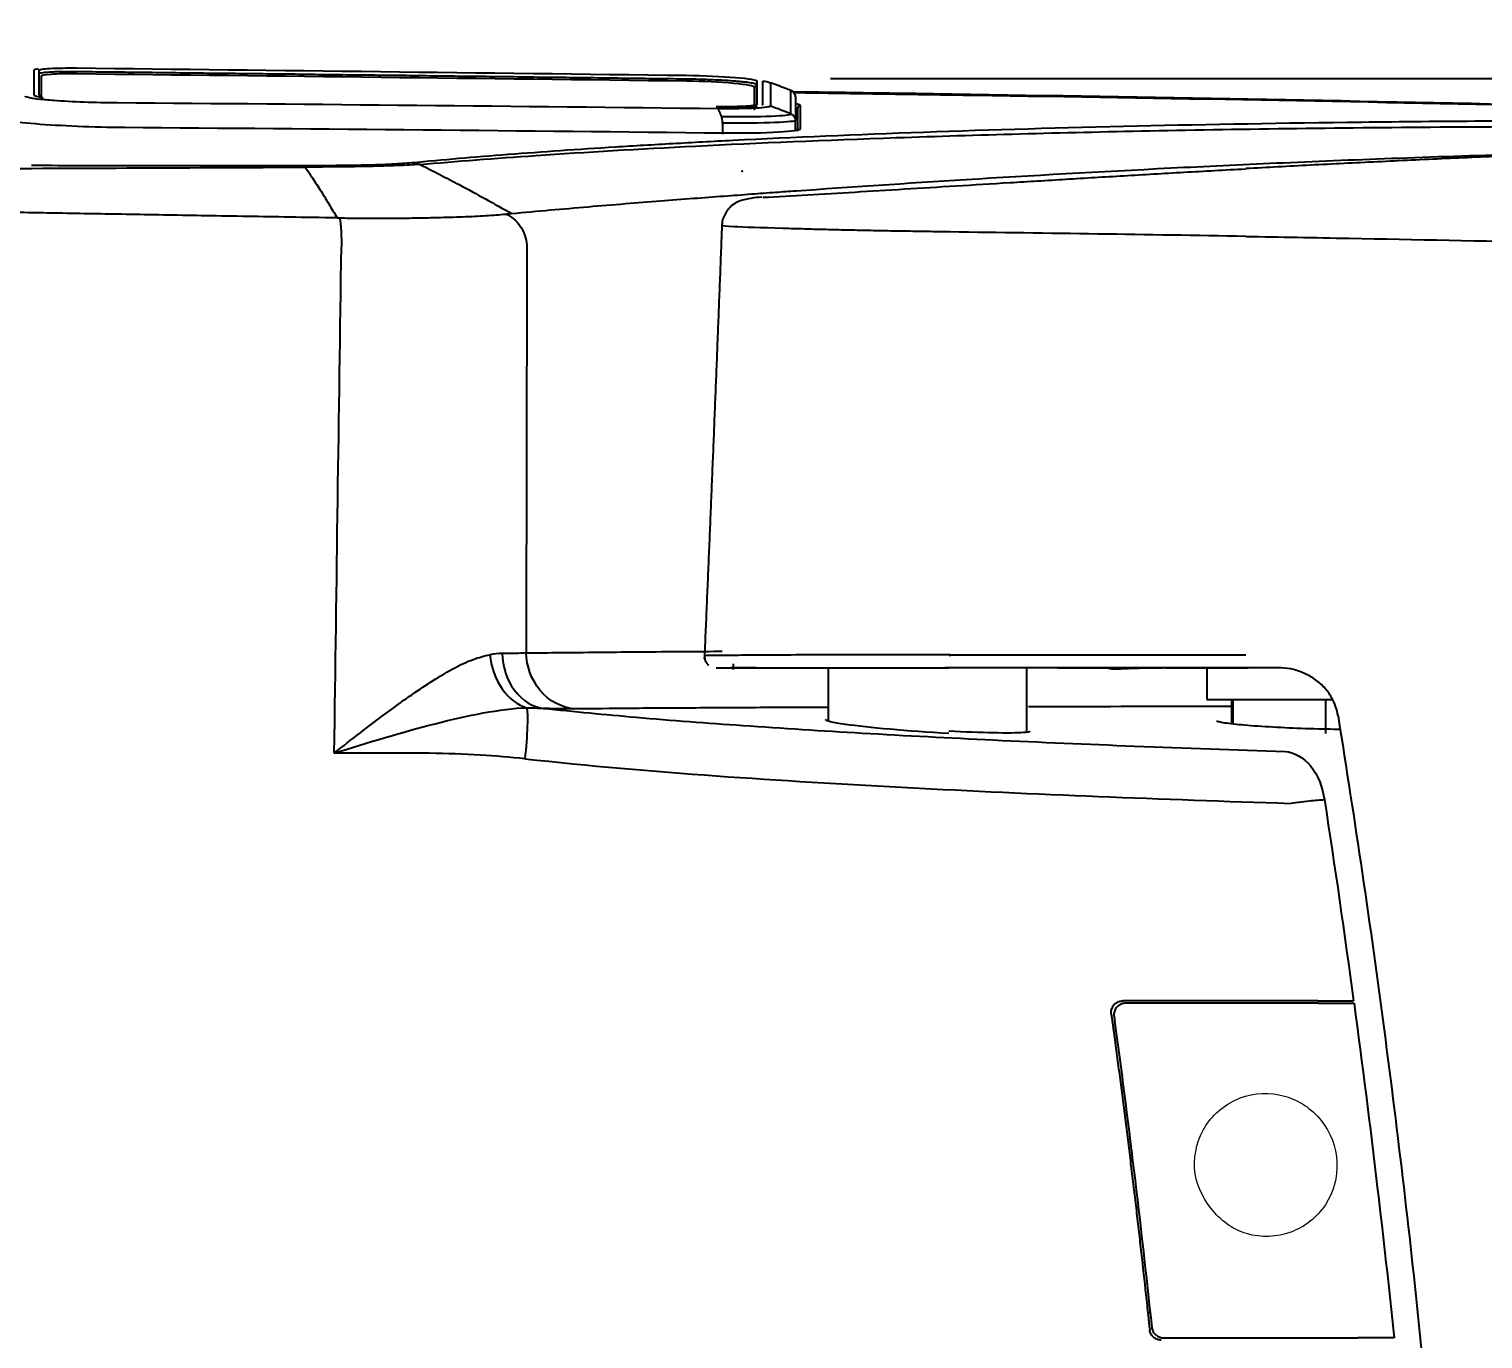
# Model space of a CAD drawing. Extents: x -2111 to 4214, y -25 to 2527.
# Drawn here: x -1705.2 to -1580.9, y 1892.6 to 2004.6 of the extents above; entities that cross this region are included whole.
import ezdxf

# ---------------------------------------------------------------- set-up
doc = ezdxf.new("R2010")
doc.units = 0
doc.header["$LTSCALE"] = 20
doc.header["$MEASUREMENT"] = 0
doc.layers.get('0').update_dxf_attribs({"linetype": 'CONTINUOUS'})
doc.layers.get('DEFPOINTS').update_dxf_attribs({"linetype": 'CONTINUOUS'})
for name, color, linetype in [('1', 7, 'CONTINUOUS'), ('2', 2, 'CONTINUOUS'), ('256', 7, 'CONTINUOUS')]:
    doc.layers.add(name, color=color, linetype=linetype)
doc.styles.get("Standard").update_dxf_attribs({"font": 'NanumGothic.ttf'})
doc.dimstyles.get("Standard").update_dxf_attribs({"dimtxt": 2.7, "dimasz": 2.5, "dimexe": 1.5, "dimexo": 1.5, "dimgap": 1.5, "dimtad": 1, "dimdec": 0, "dimlfac": 10, "dimzin": 0, "dimdsep": 46, "dimtxsty": 'Standard', "dimcen": 0, "dimclrt": 2, "dimadec": 0, "dimazin": 0, "dimtfac": 1, "dimtdec": 0, "dimtmove": 0, "dimatfit": 3, "dimfxl": 0, "dimtolj": 1, "dimtzin": 0, "dimarcsym": 0})

# ---------------------------------------------------------------- blocks, each defined once
blk = doc.blocks.new('*D66')
at = {"color": 3, "lineweight": -2}
for p, q in [((-1823.43, 1798.91), (-1823.43, 2090.98)), ((-1076.9, 1798.91), (-1076.9, 2090.98)), ((-1797.43, 2084.48), (-1102.9, 2084.48))]:
    blk.add_line(p, q, dxfattribs=at)
at = {"color": 3}
for points in [[(-1797.43, 2088.81), (-1797.43, 2080.15), (-1823.43, 2084.48)], [(-1102.9, 2088.81), (-1102.9, 2080.15), (-1076.9, 2084.48)]]:
    blk.add_solid(points, dxfattribs=at)
at = {"layer": 'DEFPOINTS', "color": 0}
for p in [(-1076.9, 2084.48), (-1823.43, 1796.96), (-1076.9, 1796.96)]:
    blk.add_point(p, dxfattribs=at)
at = {"color": 2, "insert": (-1450.17, 2111.35), "char_height": 26, "attachment_point": 5}
blk.add_mtext('\\A1;747', dxfattribs=at)
blk = doc.blocks.new('A$C0DC70F65')
at = {"layer": '1', "color": 7, "linetype": 'Continuous'}
for p, q in [((183.36, 406.64), (183.36, 406.65)), ((183.36, 406.64), (183.36, 406.65)), ((126.39, 403.47), (126.39, 403.47)), ((177.47, 395.09), (177.46, 395.09)), ((177.42, 394.03), (177.42, 394.04)), ((186.54, 357.29), (186.54, 352.82)), ((225.02, 357.29), (196.86, 357.29)), ((203.54, 351.82), (203.54, 357.29)), ((206.2, 357.29), (211.35, 357.29)), ((215.34, 357.29), (215.8, 357.29)), ((221.03, 354.58), (221.03, 352.51)), ((229.06, 354.58), (229.06, 351.68)), ((212.86, 311.18), (213.04, 311.18)), ((213.88, 302.18), (214.07, 302.18))]:
    blk.add_line(p, q, dxfattribs=at)
blk.add_ellipse((184.15, 405.16), major_axis=(0.2, 0), ratio=0.997692, start_param=1.546771, end_param=3.141593, dxfattribs=at)
for points, degree in [([(119.01, 408.49), (118.78, 408.46), (118.65, 408.43), (118.64, 408.38)], 3), ([(118.9, 408.48), (118.78, 408.46), (118.7, 408.44), (118.67, 408.41)], 3), ([(119.25, 407.88), (119.25, 407.25), (119.25, 406.62), (119.25, 406)], 3), ([(119.25, 407.88), (119.25, 407.2), (119.25, 406.51), (119.25, 405.82)], 3), ([(122.29, 408.57), (139.54, 408.37), (156.93, 408.16), (174.42, 407.94)], 3), ([(122.29, 408.57), (139.54, 408.37), (156.93, 408.16), (174.42, 407.94)], 3), ([(122.32, 408.09), (139.57, 407.89), (156.95, 407.69), (174.44, 407.47)], 3), ([(122.32, 408.09), (139.57, 407.89), (156.95, 407.69), (174.44, 407.47)], 3), ([(180.46, 407.15), (180.39, 407.08), (180.32, 407.01), (180.25, 406.94)], 3), ([(180.46, 407.15), (180.39, 407.08), (180.32, 407.01), (180.25, 406.94)], 3), ([(180.25, 405.31), (180.25, 405.85), (180.25, 406.4), (180.25, 406.94)], 3), ([(180.25, 404.95), (180.25, 405.61), (180.25, 406.28), (180.25, 406.94)], 3), ([(180.96, 407.44), (181.18, 407.43), (181.41, 407.39), (181.62, 407.31)], 3), ([(180.96, 407.44), (181.18, 407.43), (181.41, 407.39), (181.62, 407.31)], 3), ([(183.36, 406.65), (181.62, 407.31)], 1), ([(183.36, 406.65), (181.62, 407.31)], 1), ([(183.75, 406.09), (183.75, 406.33), (183.59, 406.56), (183.36, 406.65)], 3), ([(183.75, 406.09), (183.75, 406.33), (183.59, 406.56), (183.36, 406.65)], 3), ([(183.36, 406.64), (183.59, 406.56), (183.75, 406.32), (183.75, 406.08)], 3), ([(183.36, 406.64), (183.59, 406.56), (183.75, 406.32), (183.75, 406.08)], 3), ([(118.64, 406.28), (118.62, 406.21), (118.91, 406.13), (119.44, 406.05)], 3), ([(118.64, 406.28), (118.62, 406.22), (118.82, 406.15), (119.19, 406.09)], 3), ([(119.29, 406.16), (119.15, 406.2), (119.07, 406.24), (119.07, 406.27)], 3), ([(119.19, 406.19), (119.11, 406.22), (119.07, 406.25), (119.07, 406.27)], 3), ([(177.16, 405.08), (159.91, 405.28), (142.77, 405.45), (125.78, 405.58)], 3), ([(177.16, 405.08), (159.91, 405.28), (142.77, 405.45), (125.78, 405.58)], 3), ([(180.47, 405.46), (180.47, 405.45), (180.46, 405.44), (180.45, 405.43)], 3), ([(180.91, 405.4), (180.94, 405.41), (180.96, 405.43), (180.96, 405.44)], 3), ([(180.95, 405.42), (180.96, 405.44)], 1), ([(183.36, 404.65), (181.62, 405.31)], 1), ([(183.36, 404.65), (181.62, 405.31)], 1), ([(183.86, 405.52), (184.06, 405.46), (184.16, 405.41), (184.16, 405.36)], 3), ([(177.07, 405.21), (177.1, 405.2), (177.13, 405.16), (177.16, 405.08)], 3), ([(177.07, 405.21), (177.1, 405.2), (177.13, 405.16), (177.16, 405.08)], 3), ([(177.45, 404.41), (177.16, 405.08)], 1), ([(177.45, 404.41), (177.16, 405.08)], 1), ([(177.51, 403.85), (177.51, 404.09), (177.48, 404.32), (177.45, 404.41)], 3), ([(177.51, 403.85), (177.51, 404.09), (177.48, 404.32), (177.45, 404.41)], 3), ([(183.36, 404.65), (183.59, 404.57), (183.75, 404.33), (183.75, 404.09)], 3), ([(183.36, 404.65), (183.59, 404.57), (183.75, 404.33), (183.75, 404.09)], 3), ([(183.75, 403.27), (183.75, 403.55), (183.75, 403.82), (183.75, 404.09)], 3), ([(183.75, 403.27), (183.75, 403.55), (183.75, 403.82), (183.75, 404.09)], 3), ([(183.95, 404.56), (183.95, 404.58), (183.93, 404.61), (183.9, 404.63)], 3), ([(183.95, 403.17), (183.95, 403.83), (183.95, 404.5), (183.95, 405.16)], 3), ([(177.58, 402.99), (160.39, 403.19), (143.32, 403.34), (126.39, 403.47)], 3), ([(177.51, 403.85), (177.51, 403.54), (177.51, 403.23), (177.51, 402.92)], 3), ([(177.51, 403.85), (177.51, 403.54), (177.51, 403.23), (177.51, 402.92)], 3), ([(113.02, 399.97), (122.7, 400), (132.31, 400.04), (141.83, 400.09)], 3), ([(141.61, 400.23), (141.68, 400.21), (141.76, 400.16), (141.83, 400.09)], 3), ([(144.56, 395.75), (144.63, 395.75), (144.7, 395.75), (144.77, 395.75)], 3), ([(158.98, 396.08), (159.16, 396.1), (159.33, 396.12), (159.48, 396.13)], 3), ([(177.46, 395.09), (177.42, 394.01)], 1), ([(144.32, 349.99), (144.52, 364.45), (144.72, 378.88), (144.93, 393.28)], 3), ([(160.79, 393.43), (160.77, 381.83), (160.75, 370.2), (160.72, 358.56)], 3), ([(177.42, 394.04), (176.74, 376.04), (175.96, 358.05)], 2), ([(158.68, 358.51), (158.34, 358.51), (157.99, 358.47), (157.62, 358.41)], 3), ([(160.72, 358.56), (160.16, 358.52), (159.48, 358.5), (158.68, 358.51)], 3), ([(196.97, 358.29), (196.97, 358.32), (196.97, 358.36), (196.97, 358.4)], 3), ([(178.44, 357.64), (178.42, 357.14)], 1), ([(180.39, 357.29), (179.12, 357.29), (178.43, 357.29), (178.42, 357.29)], 3), ([(215.34, 357.29), (214.01, 357.29), (212.68, 357.29), (211.35, 357.29)], 3), ([(211.55, 357.29), (211.55, 357.25), (211.55, 357.22), (211.55, 357.18)], 3), ([(215.14, 357.26), (213.04, 357.24), (211.76, 357.21), (211.55, 357.18)], 3), ([(216.82, 357.28), (216.4, 357.27), (216, 357.27), (215.62, 357.26)], 3), ([(160.77, 353.87), (161.25, 353.86), (161.72, 353.85), (162.17, 353.82)], 3), ([(228.98, 346.02), (229.87, 340.29), (230.7, 334.56), (231.47, 328.81)], 3), ([(228.45, 328.61), (222.96, 328.61), (217.47, 328.61), (211.98, 328.61)], 3), ([(228.45, 328.61), (229.62, 328.61), (230.7, 328.61), (231.51, 328.61)], 3), ([(215.21, 300.01), (220.75, 300.01), (226.29, 300.01), (231.83, 300.01)], 3), ([(234.94, 300.01), (234.12, 300.01), (233.02, 300.01), (231.83, 300.01)], 3)]:
    blk.add_open_spline(points, degree=degree, dxfattribs=at)
for points, knots in [([(118.64, 408.38), (118.64, 408.26), (118.64, 408.13), (118.64, 407.76), (118.64, 407.5), (118.64, 406.93), (118.64, 406.61), (118.64, 406.28)], [0, 0, 0, 0, 0.179752, 0.179752, 0.539256, 0.539256, 1, 1, 1, 1]), ([(119.06, 408.07), (119.07, 408.11), (119.14, 408.14), (119.45, 408.19), (119.68, 408.21), (120.12, 408.24), (120.28, 408.25), (120.62, 408.26), (120.81, 408.27), (121.2, 408.27), (121.41, 408.27), (121.84, 408.27), (122.06, 408.27), (122.29, 408.27)], [0, 0, 0, 0, 0.25, 0.25, 0.5, 0.5, 0.625, 0.625, 0.75, 0.75, 0.875, 0.875, 1, 1, 1, 1]), ([(119.06, 408.07), (119.07, 408.11), (119.14, 408.14), (119.45, 408.19), (119.68, 408.21), (120.12, 408.24), (120.28, 408.25), (120.62, 408.26), (120.81, 408.27), (121.2, 408.27), (121.41, 408.27), (121.84, 408.27), (122.06, 408.27), (122.29, 408.27)], [0, 0, 0, 0, 0.25, 0.25, 0.5, 0.5, 0.625, 0.625, 0.75, 0.75, 0.875, 0.875, 1, 1, 1, 1]), ([(119.07, 408.37), (119.07, 408.41), (119.16, 408.44), (119.47, 408.49), (119.71, 408.52), (120.31, 408.55), (120.67, 408.56), (121.45, 408.57), (121.87, 408.58), (122.29, 408.57)], [0, 0, 0, 0, 0.254836, 0.254836, 0.509718, 0.509718, 0.762534, 0.762534, 1, 1, 1, 1]), ([(119.07, 408.37), (119.07, 408.41), (119.16, 408.44), (119.47, 408.49), (119.71, 408.52), (120.31, 408.55), (120.67, 408.56), (121.45, 408.57), (121.87, 408.58), (122.29, 408.57)], [0, 0, 0, 0, 0.254836, 0.254836, 0.509718, 0.509718, 0.762534, 0.762534, 1, 1, 1, 1]), ([(119.07, 408.37), (119.07, 408.2), (119.07, 408.02), (119.07, 407.68), (119.07, 407.5), (119.07, 406.97), (119.07, 406.62), (119.07, 406.27)], [0, 0, 0, 0, 0.25, 0.25, 0.5, 0.5, 1, 1, 1, 1]), ([(119.07, 408.37), (119.07, 408.2), (119.07, 408.02), (119.07, 407.68), (119.07, 407.5), (119.07, 406.97), (119.07, 406.62), (119.07, 406.27)], [0, 0, 0, 0, 0.25, 0.25, 0.5, 0.5, 1, 1, 1, 1]), ([(119.25, 407.88), (119.25, 407.95), (119.54, 408.01), (120.67, 408.09), (121.49, 408.1), (122.32, 408.09)], [0, 0, 0, 0, 0.5, 0.5, 1, 1, 1, 1]), ([(119.25, 407.88), (119.25, 407.95), (119.54, 408.01), (120.67, 408.09), (121.49, 408.1), (122.32, 408.09)], [0, 0, 0, 0, 0.5, 0.5, 1, 1, 1, 1]), ([(122.29, 408.27), (122.63, 408.27), (122.98, 408.26), (124.23, 408.25), (125.13, 408.24), (126.94, 408.22), (127.84, 408.21), (129.64, 408.19), (130.55, 408.17), (132.35, 408.15), (133.26, 408.14), (135.07, 408.12), (135.97, 408.11), (137.78, 408.09), (138.69, 408.08), (140.5, 408.06), (141.4, 408.05), (143.22, 408.02), (144.12, 408.01), (145.94, 407.99), (146.84, 407.98), (148.66, 407.96), (149.57, 407.95), (151.39, 407.93), (152.29, 407.91), (154.11, 407.89), (155.02, 407.88), (156.84, 407.86), (157.75, 407.85), (159.57, 407.83), (160.48, 407.81), (162.31, 407.79), (163.22, 407.78), (165.04, 407.76), (165.95, 407.75), (167.78, 407.72), (168.69, 407.71), (170.46, 407.69), (171.31, 407.68), (172.91, 407.66), (173.66, 407.65), (174.41, 407.64)], [0, 0, 0, 0, 0.020121, 0.020121, 0.072364, 0.072364, 0.124607, 0.124607, 0.176849, 0.176849, 0.229092, 0.229092, 0.281335, 0.281335, 0.333577, 0.333577, 0.38582, 0.38582, 0.438063, 0.438063, 0.490305, 0.490305, 0.542548, 0.542548, 0.594791, 0.594791, 0.647034, 0.647034, 0.699276, 0.699276, 0.751519, 0.751519, 0.803762, 0.803762, 0.856004, 0.856004, 0.908247, 0.908247, 0.957123, 0.957123, 1, 1, 1, 1]), ([(122.29, 408.27), (122.63, 408.27), (122.98, 408.26), (124.23, 408.25), (125.13, 408.24), (126.94, 408.22), (127.84, 408.21), (129.64, 408.19), (130.55, 408.17), (132.35, 408.15), (133.26, 408.14), (135.07, 408.12), (135.97, 408.11), (137.78, 408.09), (138.69, 408.08), (140.5, 408.06), (141.4, 408.05), (143.22, 408.02), (144.12, 408.01), (145.94, 407.99), (146.84, 407.98), (148.66, 407.96), (149.57, 407.95), (151.39, 407.93), (152.29, 407.91), (154.11, 407.89), (155.02, 407.88), (156.84, 407.86), (157.75, 407.85), (159.57, 407.83), (160.48, 407.81), (162.31, 407.79), (163.22, 407.78), (165.04, 407.76), (165.95, 407.75), (167.78, 407.72), (168.69, 407.71), (170.46, 407.69), (171.31, 407.68), (172.91, 407.66), (173.66, 407.65), (174.41, 407.64)], [0, 0, 0, 0, 0.020121, 0.020121, 0.072364, 0.072364, 0.124607, 0.124607, 0.176849, 0.176849, 0.229092, 0.229092, 0.281335, 0.281335, 0.333577, 0.333577, 0.38582, 0.38582, 0.438063, 0.438063, 0.490305, 0.490305, 0.542548, 0.542548, 0.594791, 0.594791, 0.647034, 0.647034, 0.699276, 0.699276, 0.751519, 0.751519, 0.803762, 0.803762, 0.856004, 0.856004, 0.908247, 0.908247, 0.957123, 0.957123, 1, 1, 1, 1]), ([(174.42, 407.94), (175.92, 407.92), (177.49, 407.85), (179.77, 407.67), (180.46, 407.55), (180.47, 407.45)], [0, 0, 0, 0, 0.5, 0.5, 1, 1, 1, 1]), ([(174.42, 407.94), (175.92, 407.92), (177.49, 407.85), (179.77, 407.67), (180.46, 407.55), (180.47, 407.45)], [0, 0, 0, 0, 0.5, 0.5, 1, 1, 1, 1]), ([(174.41, 407.64), (174.79, 407.64), (175.16, 407.63), (175.72, 407.61), (175.91, 407.61), (176.28, 407.59), (176.47, 407.59), (177.01, 407.56), (177.36, 407.55), (178.03, 407.51), (178.33, 407.49), (178.77, 407.45), (178.9, 407.44), (179.16, 407.41), (179.28, 407.4), (179.51, 407.38), (179.61, 407.36), (179.81, 407.34), (179.9, 407.32), (180.13, 407.28), (180.26, 407.26), (180.42, 407.2), (180.46, 407.18), (180.46, 407.15)], [0, 0, 0, 0, 0.125, 0.125, 0.1875, 0.1875, 0.25, 0.25, 0.375, 0.375, 0.5, 0.5, 0.5625, 0.5625, 0.625, 0.625, 0.6875, 0.6875, 0.75, 0.75, 0.875, 0.875, 1, 1, 1, 1]), ([(174.41, 407.64), (174.79, 407.64), (175.16, 407.63), (175.72, 407.61), (175.91, 407.61), (176.28, 407.59), (176.47, 407.59), (177.01, 407.56), (177.36, 407.55), (178.03, 407.51), (178.33, 407.49), (178.77, 407.45), (178.9, 407.44), (179.16, 407.41), (179.28, 407.4), (179.51, 407.38), (179.61, 407.36), (179.81, 407.34), (179.9, 407.32), (180.13, 407.28), (180.26, 407.26), (180.42, 407.2), (180.46, 407.18), (180.46, 407.15)], [0, 0, 0, 0, 0.125, 0.125, 0.1875, 0.1875, 0.25, 0.25, 0.375, 0.375, 0.5, 0.5, 0.5625, 0.5625, 0.625, 0.625, 0.6875, 0.6875, 0.75, 0.75, 0.875, 0.875, 1, 1, 1, 1]), ([(174.44, 407.47), (175.79, 407.45), (177.35, 407.38), (179.61, 407.17), (180.25, 407.05), (180.25, 406.94)], [0, 0, 0, 0, 0.5, 0.5, 1, 1, 1, 1]), ([(174.44, 407.47), (175.79, 407.45), (177.35, 407.38), (179.61, 407.17), (180.25, 407.05), (180.25, 406.94)], [0, 0, 0, 0, 0.5, 0.5, 1, 1, 1, 1]), ([(180.46, 405.45), (180.46, 405.51), (180.46, 405.58), (180.46, 405.7), (180.46, 405.77), (180.46, 405.9), (180.46, 405.97), (180.46, 406.1), (180.46, 406.16), (180.46, 406.36), (180.46, 406.49), (180.46, 406.69), (180.46, 406.75), (180.46, 406.93), (180.46, 407.04), (180.46, 407.15)], [0, 0, 0, 0, 0.108553, 0.108553, 0.224674, 0.224674, 0.340795, 0.340795, 0.456916, 0.456916, 0.689157, 0.689157, 0.805278, 0.805278, 1, 1, 1, 1]), ([(180.46, 405.45), (180.46, 405.51), (180.46, 405.58), (180.46, 405.7), (180.46, 405.77), (180.46, 405.9), (180.46, 405.97), (180.46, 406.1), (180.46, 406.16), (180.46, 406.36), (180.46, 406.49), (180.46, 406.69), (180.46, 406.75), (180.46, 406.93), (180.46, 407.04), (180.46, 407.15)], [0, 0, 0, 0, 0.108553, 0.108553, 0.224674, 0.224674, 0.340795, 0.340795, 0.456916, 0.456916, 0.689157, 0.689157, 0.805278, 0.805278, 1, 1, 1, 1]), ([(180.47, 405.46), (180.47, 405.62), (180.47, 405.79), (180.47, 406.13), (180.47, 406.29), (180.47, 406.79), (180.47, 407.12), (180.47, 407.45)], [0, 0, 0, 0, 0.2525, 0.2525, 0.505, 0.505, 1, 1, 1, 1]), ([(180.47, 405.46), (180.47, 405.62), (180.47, 405.79), (180.47, 406.13), (180.47, 406.29), (180.47, 406.79), (180.47, 407.12), (180.47, 407.45)], [0, 0, 0, 0, 0.2525, 0.2525, 0.505, 0.505, 1, 1, 1, 1]), ([(180.96, 405.44), (180.96, 405.56), (180.96, 405.68), (180.96, 406.04), (180.96, 406.27), (180.96, 406.82), (180.96, 407.13), (180.96, 407.44)], [0, 0, 0, 0, 0.179045, 0.179045, 0.537136, 0.537136, 1, 1, 1, 1]), ([(180.96, 405.44), (180.96, 405.56), (180.96, 405.68), (180.96, 406.04), (180.96, 406.27), (180.96, 406.82), (180.96, 407.13), (180.96, 407.44)], [0, 0, 0, 0, 0.179045, 0.179045, 0.537136, 0.537136, 1, 1, 1, 1]), ([(181.62, 407.31), (181.62, 407.19), (181.62, 407.07), (181.62, 406.71), (181.62, 406.47), (181.62, 405.93), (181.62, 405.62), (181.62, 405.31)], [0, 0, 0, 0, 0.179023, 0.179023, 0.53707, 0.53707, 1, 1, 1, 1]), ([(181.62, 407.31), (181.62, 407.19), (181.62, 407.07), (181.62, 406.71), (181.62, 406.47), (181.62, 405.93), (181.62, 405.62), (181.62, 405.31)], [0, 0, 0, 0, 0.179023, 0.179023, 0.53707, 0.53707, 1, 1, 1, 1]), ([(183.36, 404.65), (183.36, 404.68), (183.36, 404.71), (183.36, 404.84), (183.36, 404.95), (183.36, 405.28), (183.36, 405.5), (183.36, 406.02), (183.36, 406.33), (183.36, 406.64)], [0, 0, 0, 0, 0.040989, 0.040989, 0.204945, 0.204945, 0.532858, 0.532858, 1, 1, 1, 1]), ([(183.36, 404.65), (183.36, 404.68), (183.36, 404.71), (183.36, 404.84), (183.36, 404.95), (183.36, 405.28), (183.36, 405.5), (183.36, 406.02), (183.36, 406.33), (183.36, 406.64)], [0, 0, 0, 0, 0.040989, 0.040989, 0.204945, 0.204945, 0.532858, 0.532858, 1, 1, 1, 1]), ([(297.25, 404.06), (263.25, 405.13), (229.25, 405.84), (191.55, 406.41), (187.54, 406.47), (183.54, 406.52)], [0, 0, 0, 0, 0.893637, 0.893637, 1, 1, 1, 1]), ([(125.78, 405.58), (123.92, 405.59), (121.86, 405.67), (118.83, 405.89), (117.89, 406.03), (117.89, 406.16)], [0, 0, 0, 0, 0.5, 0.5, 1, 1, 1, 1]), ([(125.78, 405.58), (123.92, 405.59), (121.86, 405.67), (119.88, 405.81), (119.47, 405.85), (119.13, 405.89)], [0, 0, 0, 0, 0.766198, 0.766198, 1, 1, 1, 1]), ([(180.47, 405.46), (180.47, 405.42), (180.39, 405.39), (180.08, 405.34), (179.85, 405.32), (179.27, 405.28), (178.9, 405.26), (178.11, 405.25), (177.66, 405.25), (177.13, 405.25), (177.05, 405.25), (176.97, 405.25)], [0, 0, 0, 0, 0.240399, 0.240399, 0.480748, 0.480748, 0.720943, 0.720943, 0.959789, 0.959789, 1, 1, 1, 1]), ([(177.07, 405.21), (178.17, 405.2), (179.17, 405.22), (180.12, 405.27), (180.33, 405.29), (180.49, 405.31)], [0, 0, 0, 0, 0.743128, 0.743128, 1, 1, 1, 1]), ([(177.07, 405.21), (178.17, 405.2), (179.17, 405.22), (180.12, 405.27), (180.33, 405.29), (180.49, 405.31)], [0, 0, 0, 0, 0.743128, 0.743128, 1, 1, 1, 1]), ([(181.62, 405.31), (181.61, 405.24), (181.15, 405.17), (179.53, 405.09), (178.4, 405.07), (177.16, 405.08)], [0, 0, 0, 0, 0.5, 0.5, 1, 1, 1, 1]), ([(181.62, 405.31), (181.61, 405.24), (181.15, 405.17), (179.53, 405.09), (178.4, 405.07), (177.16, 405.08)], [0, 0, 0, 0, 0.5, 0.5, 1, 1, 1, 1]), ([(297.34, 404.02), (264.5, 405.04), (231.65, 405.72), (193.91, 406.29), (188.76, 406.36), (183.62, 406.43)], [0, 0, 0, 0, 0.863442, 0.863442, 1, 1, 1, 1]), ([(183.75, 406.08), (183.75, 405.75), (183.75, 405.42), (183.75, 404.97), (183.75, 404.85), (183.75, 404.52), (183.75, 404.3), (183.75, 404.09)], [0, 0, 0, 0, 0.5, 0.5, 0.678061, 0.678061, 1, 1, 1, 1]), ([(183.75, 406.08), (183.75, 405.75), (183.75, 405.42), (183.75, 404.97), (183.75, 404.85), (183.75, 404.52), (183.75, 404.3), (183.75, 404.09)], [0, 0, 0, 0, 0.5, 0.5, 0.678061, 0.678061, 1, 1, 1, 1]), ([(184.16, 405.36), (184.16, 405.35), (184.16, 405.34), (184.16, 405.3), (184.16, 405.26), (184.16, 405.08), (184.16, 404.93), (184.16, 404.32), (184.16, 403.84), (184.16, 403.37)], [0, 0, 0, 0, 0.01365, 0.01365, 0.06825, 0.06825, 0.286649, 0.286649, 1, 1, 1, 1]), ([(126.39, 403.47), (123.75, 403.49), (120.88, 403.61), (116.66, 403.95), (115.36, 404.18), (115.36, 404.37)], [0, 0, 0, 0, 0.5, 0.5, 1, 1, 1, 1]), ([(150.95, 400.48), (152.27, 400.6), (154.92, 400.85), (159.17, 401.19), (163.64, 401.52), (168.33, 401.83), (173.25, 402.12), (181.72, 402.58), (194.58, 403.12), (212.59, 403.65), (232.16, 403.98), (249.38, 404.1), (263.71, 404.08), (274.59, 404.02), (285.66, 403.91), (293.17, 403.79), (296.93, 403.73)], [0, 0, 0, 0, 0.041442, 0.082952, 0.124551, 0.166257, 0.208086, 0.250052, 0.373552, 0.500011, 0.62316, 0.749967, 0.812308, 0.874724, 0.937269, 1, 1, 1, 1]), ([(177.45, 404.41), (179.1, 404.4), (180.6, 404.41), (182.76, 404.5), (183.36, 404.57), (183.36, 404.65)], [0, 0, 0, 0, 0.5, 0.5, 1, 1, 1, 1]), ([(177.45, 404.41), (179.1, 404.4), (180.6, 404.41), (182.76, 404.5), (183.36, 404.57), (183.36, 404.65)], [0, 0, 0, 0, 0.5, 0.5, 1, 1, 1, 1]), ([(183.75, 404.09), (183.75, 404.01), (183.12, 403.94), (180.83, 403.85), (179.25, 403.84), (177.51, 403.85)], [0, 0, 0, 0, 0.5, 0.5, 1, 1, 1, 1]), ([(183.75, 404.09), (183.75, 404.01), (183.12, 403.94), (180.83, 403.85), (179.25, 403.84), (177.51, 403.85)], [0, 0, 0, 0, 0.5, 0.5, 1, 1, 1, 1]), ([(151.67, 400.32), (154.77, 400.59), (162.1, 401.16), (175.49, 401.95), (192.86, 402.68), (214.32, 403.26), (239.73, 403.59), (267.73, 403.58), (287.43, 403.32), (297.22, 403.14)], [0, 0, 0, 0, 0.097779, 0.217073, 0.350717, 0.501973, 0.665979, 0.836054, 1, 1, 1, 1]), ([(184.16, 403.37), (184.16, 403.24), (183.49, 403.14), (181.1, 403), (179.42, 402.97), (177.58, 402.99)], [0, 0, 0, 0, 0.5, 0.5, 1, 1, 1, 1]), ([(159.48, 396.13), (160.57, 396.23), (162.66, 396.42), (165.94, 396.7), (169.09, 396.96), (172.1, 397.2), (174.93, 397.42), (177.52, 397.61), (179.87, 397.79), (181.93, 397.94), (187.73, 398.35), (198.45, 399.07), (212.54, 399.87), (224.97, 400.46), (234.84, 400.86), (245.56, 401.22), (257.15, 401.52), (269.6, 401.74), (282.89, 401.87), (292.16, 401.85), (296.89, 401.85)], [0, 0, 0, 0, 0.039966, 0.076868, 0.110744, 0.141586, 0.169383, 0.194129, 0.215822, 0.234462, 0.250052, 0.370392, 0.499974, 0.562185, 0.627487, 0.695876, 0.767346, 0.84186, 0.919346, 1, 1, 1, 1]), ([(297.19, 402.3), (294.93, 402.29), (290.39, 402.26), (283.68, 402.18), (277.03, 402.06), (270.48, 401.92), (264.02, 401.74), (257.67, 401.54), (251.43, 401.32), (245.31, 401.08), (239.33, 400.82), (233.48, 400.54), (227.77, 400.26), (224.09, 400.06), (222.25, 399.96)], [0, 0, 0, 0, 0.083336, 0.166669, 0.25, 0.333332, 0.416664, 0.499997, 0.583331, 0.666666, 0.75, 0.833334, 0.916667, 1, 1, 1, 1]), ([(141.61, 400.23), (142.59, 400.23), (144.43, 400.24), (147.02, 400.28), (149.31, 400.35), (150.42, 400.44), (150.95, 400.48)], [0, 0, 0, 0, 0.267077, 0.500135, 0.75792, 1, 1, 1, 1]), ([(151.66, 400.32), (151.37, 400.3), (150.79, 400.26), (149.71, 400.22), (148.56, 400.18), (146.94, 400.14), (144.72, 400.11), (142.81, 400.1), (141.83, 400.09)], [0, 0, 0, 0, 0.124131, 0.252138, 0.378943, 0.500105, 0.741308, 1, 1, 1, 1]), ([(151.66, 400.32), (152.78, 399.75), (155.43, 398.4), (158, 396.96), (159.48, 396.13)], [0, 0, 0, 0, 0.422753, 1, 1, 1, 1]), ([(118.43, 400.25), (121.46, 400.24), (129.23, 400.23), (136.92, 400.23), (141.61, 400.23)], [0, 0, 0, 0, 0.389824, 1, 1, 1, 1]), ([(141.83, 400.09), (142.01, 399.83), (142.44, 399.2), (143.12, 398.16), (143.85, 396.97), (144.33, 396.15), (144.56, 395.75)], [0, 0, 0, 0, 0.181143, 0.444011, 0.728557, 1, 1, 1, 1]), ([(180.97, 397.51), (182.23, 397.58), (184.76, 397.72), (188.81, 397.96), (193.03, 398.22), (197.46, 398.49), (202.06, 398.77), (206.85, 399.06), (211.81, 399.36), (216.93, 399.66), (220.48, 399.85), (222.25, 399.95)], [0, 0, 0, 0, 0.111116, 0.222227, 0.333335, 0.444443, 0.555552, 0.666662, 0.777773, 0.888887, 1, 1, 1, 1]), ([(180.88, 397.51), (180.23, 397.51), (179.19, 397.27), (178.55, 397.06), (178.07, 396.57), (177.91, 396.37), (177.76, 396.15), (177.65, 395.91), (177.55, 395.67), (177.47, 395.35), (177.45, 395.12), (177.45, 394.97)], [0, 0, 0, 0, 0.439505, 0.740616, 0.784817, 0.820502, 0.850966, 0.879437, 0.908183, 0.938102, 1, 1, 1, 1]), ([(144.56, 395.75), (143.2, 395.77), (139.46, 395.83), (133.58, 395.93), (127.11, 396.04), (121.28, 396.14), (116.66, 396.22), (113.99, 396.26), (113.04, 396.28), (113.03, 396.28), (113.02, 396.28)], [0, 0, 0, 0, 0.128989, 0.355558, 0.559994, 0.744201, 0.910107, 0.999055, 0.999055, 1, 1, 1, 1]), ([(144.77, 395.75), (145.35, 395.74), (146.53, 395.72), (148.26, 395.72), (149.95, 395.73), (151.59, 395.75), (153.41, 395.79), (155.38, 395.85), (157.4, 395.94), (158.44, 396.03), (158.98, 396.08)], [0, 0, 0, 0, 0.098177, 0.197625, 0.298039, 0.399052, 0.500275, 0.65566, 0.824029, 1, 1, 1, 1]), ([(158.98, 396.08), (159.44, 395.89), (159.9, 395.52), (160.56, 394.56), (160.75, 393.97), (160.79, 393.43)], [0, 0, 0, 0, 0.5, 0.5, 1, 1, 1, 1]), ([(196.97, 394.55), (196.32, 394.56), (195.02, 394.58), (193.07, 394.61), (191.14, 394.64), (189.25, 394.68), (187.44, 394.72), (185.72, 394.76), (184.11, 394.81), (181.18, 394.89), (178.3, 394.98), (177.5, 395.06), (177.47, 395.09)], [0, 0, 0, 0, 0.067106, 0.134269, 0.201455, 0.268624, 0.335755, 0.402884, 0.47003, 0.537182, 0.804779, 1, 1, 1, 1]), ([(222.25, 394.17), (218.04, 394.24), (209.61, 394.38), (201.19, 394.49), (196.97, 394.55)], [0, 0, 0, 0, 0.5, 1, 1, 1, 1]), ([(222.25, 394.17), (225.2, 394.12), (239.54, 393.86), (264.51, 393.33), (286.52, 392.73), (297.15, 392.41)], [0, 0, 0, 0, 0.118044, 0.573792, 1, 1, 1, 1]), ([(144.32, 349.99), (145.06, 350.58), (146.45, 351.67), (148.35, 353.11), (149.9, 354.25), (151.42, 355.32), (152.93, 356.32), (154.59, 357.3), (156.16, 358.05), (157.15, 358.3), (157.62, 358.41)], [0, 0, 0, 0, 0.160312, 0.297774, 0.411222, 0.499928, 0.634149, 0.750006, 0.880954, 1, 1, 1, 1]), ([(157.62, 358.41), (157.72, 357.4), (158.09, 356.32), (159.26, 354.64), (160.04, 354.09), (160.77, 353.87)], [0, 0, 0, 0, 0.5, 0.5, 1, 1, 1, 1]), ([(158.68, 358.51), (158.71, 357.44), (159.06, 356.25), (160.38, 354.48), (161.31, 353.94), (162.17, 353.82)], [0, 0, 0, 0, 0.5, 0.5, 1, 1, 1, 1]), ([(160.72, 358.56), (161.69, 358.57), (163.62, 358.59), (166.77, 358.62), (170.09, 358.65), (173.58, 358.68), (176.1, 358.69), (177.42, 358.7), (177.49, 358.7)], [0, 0, 0, 0, 0.200497, 0.399684, 0.597551, 0.794089, 0.989291, 1, 1, 1, 1]), ([(164.76, 353.77), (163.78, 353.89), (162.7, 354.43), (161.17, 356.25), (160.76, 357.47), (160.72, 358.56)], [0, 0, 0, 0, 0.5, 0.5, 1, 1, 1, 1]), ([(190.41, 358.41), (187.5, 358.4), (184.77, 358.39), (180.24, 358.36), (178.46, 358.35), (176.44, 358.33), (175.97, 358.33), (175.97, 358.31)], [0, 0, 0, 0, 0.356146, 0.356146, 0.712292, 0.712292, 1, 1, 1, 1]), ([(175.99, 358.32), (175.98, 358.27), (175.97, 358.1), (176.06, 357.85), (176.2, 357.63), (176.32, 357.53), (176.36, 357.5)], [0, 0, 0, 0, 0.164555, 0.529456, 0.821597, 1, 1, 1, 1]), ([(196.97, 358.4), (196.42, 358.4), (195.32, 358.4), (193.67, 358.41), (192.03, 358.41), (190.95, 358.41), (190.41, 358.41)], [0, 0, 0, 0, 0.249997, 0.499997, 0.749998, 1, 1, 1, 1]), ([(196.97, 358.39), (201.19, 358.39), (209.61, 358.4), (218.04, 358.41), (222.25, 358.41)], [0, 0, 0, 0, 0.5, 1, 1, 1, 1]), ([(176.97, 357.29), (176.95, 357.29), (177.9, 357.29), (181.45, 357.29), (184.04, 357.29), (190.08, 357.29), (193.52, 357.29), (196.86, 357.29)], [0, 0, 0, 0, 0.333329, 0.333329, 0.666665, 0.666665, 1, 1, 1, 1]), ([(180.39, 357.29), (179.15, 357.29), (178.42, 357.29), (178.24, 357.29), (178.22, 357.29), (178.24, 357.29)], [0, 0, 0, 0, 0.857494, 0.857494, 1, 1, 1, 1]), ([(206.2, 357.29), (205.16, 357.29), (204.13, 357.29), (200.91, 357.29), (198.73, 357.29), (196.55, 357.29)], [0, 0, 0, 0, 0.322692, 0.322692, 1, 1, 1, 1]), ([(211.03, 357.17), (210.93, 357.17), (210.83, 357.18), (210.67, 357.2), (210.61, 357.21), (210.56, 357.22)], [0, 0, 0, 0, 0.647546, 0.647546, 1, 1, 1, 1]), ([(211.56, 357.18), (211.55, 357.18), (211.52, 357.18), (211.43, 357.18), (211.37, 357.18), (211.22, 357.18), (211.13, 357.17), (211.04, 357.17), (211.03, 357.17), (211.02, 357.17), (211.02, 357.17)], [0, 0, 0, 0, 0.33067, 0.33067, 0.66134, 0.66134, 0.992003, 0.992003, 0.992003, 1, 1, 1, 1]), ([(215.94, 357.29), (217.36, 357.29), (219.02, 357.29), (221.35, 357.29), (221.9, 357.29), (222.46, 357.29)], [0, 0, 0, 0, 0.771074, 0.771074, 1, 1, 1, 1]), ([(230.15, 353.17), (230.09, 353.44), (229.97, 353.99), (229.58, 354.83), (228.98, 355.65), (228.13, 356.38), (227.16, 356.9), (226.1, 357.23), (225.38, 357.27), (225.02, 357.29)], [0, 0, 0, 0, 0.116266, 0.232456, 0.38595, 0.53943, 0.692942, 0.84658, 1, 1, 1, 1]), ([(144.32, 349.99), (147.24, 350.91), (150.14, 351.79), (154.36, 352.87), (155.74, 353.18), (158.39, 353.67), (159.7, 353.84), (160.77, 353.87)], [0, 0, 0, 0, 0.5, 0.5, 0.75, 0.75, 1, 1, 1, 1]), ([(160.77, 353.87), (160.83, 353.65), (160.85, 353.09), (160.8, 351.48), (160.72, 350.45), (160.62, 349.51)], [0, 0, 0, 0, 0.5, 0.5, 1, 1, 1, 1]), ([(164.76, 353.77), (164.38, 353.77), (163.63, 353.76), (162.65, 353.8), (162.17, 353.82)], [0, 0, 0, 0, 0.506456, 1, 1, 1, 1]), ([(162.17, 353.82), (164.82, 353.56), (170.51, 352.99), (179.61, 352.32), (189.79, 351.67), (200.96, 351.09), (213.02, 350.57), (221.34, 350.28), (225.64, 350.14)], [0, 0, 0, 0, 0.125443, 0.26941, 0.43034, 0.606719, 0.79708, 1, 1, 1, 1]), ([(186.51, 353.9), (184.66, 353.9), (180.75, 353.88), (175.12, 353.85), (169.61, 353.82), (166.39, 353.78), (164.76, 353.77)], [0, 0, 0, 0, 0.216783, 0.475058, 0.735928, 1, 1, 1, 1]), ([(221.03, 353.98), (220.03, 353.98), (213.99, 353.97), (208.25, 353.96), (203.69, 353.95)], [0, 0, 0, 0, 0.164707, 1, 1, 1, 1]), ([(230.15, 353.17), (230.85, 348.71), (232.25, 339.78), (234.11, 326.35), (235.79, 312.88), (237.27, 299.37), (238.55, 285.84), (239.63, 272.28), (240.52, 258.71), (241.21, 245.12), (241.7, 231.51), (242.01, 217.9), (242.05, 208.82), (242.07, 204.29)], [0, 0, 0, 0, 0.090907, 0.181816, 0.272726, 0.363636, 0.454546, 0.545455, 0.636363, 0.727272, 0.818181, 0.909091, 1, 1, 1, 1]), ([(196.87, 351.66), (193.33, 351.87), (189.96, 352.17), (186.9, 352.61), (186.32, 352.76), (186.32, 352.87)], [0, 0, 0, 0, 0.627035, 0.627035, 1, 1, 1, 1]), ([(203.79, 351.86), (203.79, 351.81), (203.61, 351.77), (202.72, 351.71), (201.81, 351.7), (199.55, 351.74), (198.22, 351.8), (196.87, 351.87)], [0, 0, 0, 0, 0.253593, 0.253593, 0.626797, 0.626797, 1, 1, 1, 1]), ([(230.36, 352.02), (230.18, 352.02), (229.13, 352.03), (227.02, 352.08), (224.17, 352.22), (221.76, 352.4), (220.43, 352.56), (219.85, 352.68), (219.8, 352.73), (219.78, 352.76)], [0, 0, 0, 0, 0.042039, 0.233463, 0.424846, 0.616231, 0.807637, 0.904454, 1, 1, 1, 1]), ([(160.62, 349.51), (159.36, 349.63), (156.65, 349.87), (152.97, 349.99), (148.8, 350), (146.08, 350), (144.32, 349.99)], [0, 0, 0, 0, 0.233744, 0.499983, 0.675741, 1, 1, 1, 1]), ([(160.62, 349.51), (171.53, 348.31), (182.43, 347.64), (204.22, 346.47), (215.12, 346.05), (226.01, 345.7)], [0, 0, 0, 0, 0.5, 0.5, 1, 1, 1, 1]), ([(225.64, 350.14), (226.37, 350.07), (227.18, 349.65), (228.43, 348.12), (228.84, 347.04), (228.98, 346.02)], [0, 0, 0, 0, 0.5, 0.5, 1, 1, 1, 1]), ([(226.01, 345.7), (226.35, 345.75), (227, 345.84), (227.84, 345.94), (228.49, 345.99), (228.83, 346.01), (228.98, 346.02)], [0, 0, 0, 0, 0.313344, 0.587001, 0.81624, 1, 1, 1, 1]), ([(210.76, 327.68), (210.74, 327.79), (210.75, 327.9), (210.79, 328.12), (210.83, 328.23), (210.95, 328.42), (211.02, 328.51), (211.2, 328.66), (211.3, 328.71), (211.51, 328.79), (211.63, 328.81), (211.75, 328.81)], [0, 0, 0, 0, 0.197466, 0.197466, 0.394837, 0.394837, 0.593598, 0.593598, 0.793543, 0.793543, 1, 1, 1, 1]), ([(211.98, 328.61), (211.87, 328.61), (211.75, 328.59), (211.54, 328.52), (211.44, 328.46), (211.26, 328.32), (211.19, 328.23), (211.07, 328.04), (211.02, 327.93), (210.98, 327.71), (210.97, 327.59), (210.99, 327.48)], [0, 0, 0, 0, 0.198798, 0.198798, 0.397522, 0.397522, 0.597291, 0.597291, 0.797329, 0.797329, 1, 1, 1, 1]), ([(228.43, 328.81), (226.2, 328.81), (223.98, 328.81), (218.99, 328.81), (216.23, 328.81), (212.9, 328.81), (212.32, 328.81), (211.75, 328.81)], [0, 0, 0, 0, 0.400307, 0.400307, 0.896655, 0.896655, 1, 1, 1, 1]), ([(228.43, 328.81), (228.58, 328.81), (228.73, 328.81), (229.3, 328.81), (229.71, 328.81), (230.36, 328.81), (230.61, 328.81), (231.07, 328.81), (231.28, 328.81), (231.47, 328.81)], [0, 0, 0, 0, 0.132863, 0.132863, 0.503984, 0.503984, 0.761539, 0.761539, 1, 1, 1, 1]), ([(231.51, 328.61), (232.22, 323.38), (232.88, 318.14), (234.01, 308.6), (234.49, 304.31), (234.94, 300.01)], [0, 0, 0, 0, 0.550095, 0.550095, 1, 1, 1, 1]), ([(210.76, 327.68), (210.87, 326.86), (211.06, 325.45), (211.33, 323.44), (211.64, 321.05), (211.95, 318.66), (212.25, 316.26), (212.54, 313.87), (212.83, 311.47), (213.11, 309.07), (213.38, 306.68), (213.65, 304.28), (213.89, 302.09), (214, 301.09), (214.04, 300.7)], [0, 0, 0, 0, 0.090921, 0.157453, 0.224045, 0.35717, 0.423716, 0.490294, 0.623505, 0.690095, 0.756716, 0.889927, 0.956463, 1, 1, 1, 1]), ([(210.99, 327.48), (211.59, 323.1), (212.15, 318.71), (213.23, 309.85), (213.74, 305.38), (214.22, 300.9)], [0, 0, 0, 0, 0.495684, 0.495684, 1, 1, 1, 1]), ([(214.22, 300.9), (214.23, 300.79), (214.26, 300.68), (214.35, 300.48), (214.42, 300.39), (214.58, 300.23), (214.67, 300.16), (214.87, 300.06), (214.98, 300.03), (215.13, 300.01), (215.17, 300.01), (215.21, 300.01)], [0, 0, 0, 0, 0.228774, 0.228774, 0.457585, 0.457585, 0.685918, 0.685918, 0.914737, 0.914737, 1, 1, 1, 1]), ([(215.03, 299.81), (214.92, 299.81), (214.81, 299.83), (214.6, 299.9), (214.49, 299.96), (214.32, 300.1), (214.24, 300.18), (214.13, 300.37), (214.08, 300.47), (214.05, 300.62), (214.04, 300.66), (214.04, 300.7)], [0, 0, 0, 0, 0.230509, 0.230509, 0.461106, 0.461106, 0.690459, 0.690459, 0.918817, 0.918817, 1, 1, 1, 1])]:
    blk.add_open_spline(points, degree=3, knots=knots, dxfattribs=at)
for points, weights in [([(150.95, 400.48), (151.2, 400.46), (151.44, 400.41), (151.67, 400.32)], [1.00000195842, 1.00013431623, 1.00697562446, 1.0205258831]), ([(144.77, 395.75), (144.88, 395.37), (144.94, 394.45), (144.93, 393.28)], [1.08889945364, 0.974762902842, 0.970529886554, 1.07620040478])]:
    blk.add_rational_spline(points, weights, degree=3, dxfattribs=at)
blk.add_point((179.21, 399.74), dxfattribs=at)
at = {"layer": '2', "color": 7, "linetype": 'Continuous'}
for p, q in [((218.93, 357.29), (218.93, 354.58)), ((218.93, 354.58), (229.68, 354.58))]:
    blk.add_line(p, q, dxfattribs=at)
blk.add_open_spline([(225, 357.29), (221.65, 357.29), (218.46, 357.29), (216.05, 357.29)], degree=3, dxfattribs=at)
at = {"layer": '256', "color": 7, "linetype": 'Continuous'}
for p, q in [((221.03, 354.58), (221.03, 352.51)), ((221.19, 352.49), (221.19, 354.58)), ((229.06, 354.58), (229.06, 351.68))]:
    blk.add_line(p, q, dxfattribs=at)
blk = doc.blocks.new('*D69')
at = {"color": 3, "lineweight": -2}
for p, q in [((-1636.67, 2000.34), (-972.04, 2000.34)), ((-978.54, 1974.34), (-978.54, 1824.02)), ((-978.54, 1619.57), (-978.54, 1769.9)), ((-1635.82, 1593.57), (-972.04, 1593.57))]:
    blk.add_line(p, q, dxfattribs=at)
at = {"color": 3}
for points in [[(-982.87, 1974.34), (-974.21, 1974.34), (-978.54, 2000.34)], [(-982.87, 1619.57), (-974.21, 1619.57), (-978.54, 1593.57)]]:
    blk.add_solid(points, dxfattribs=at)
at = {"layer": 'DEFPOINTS', "color": 0}
for p in [(-1638.62, 2000.34), (-1637.77, 1593.57), (-978.54, 1593.57)]:
    blk.add_point(p, dxfattribs=at)
at = {"color": 2, "insert": (-978.54, 1796.96), "char_height": 26, "attachment_point": 5}
blk.add_mtext('\\A1;407', dxfattribs=at)

msp = doc.modelspace()

# ---------------------------------------------------------------- linework, layer by layer
at = {"layer": '1', "color": 7, "linetype": 'Continuous', "lineweight": 13}
for points, knots in [([(-1605.55, 1907.18), (-1605.62, 1908.45), (-1605.27, 1909.76), (-1603.89, 1911.89), (-1602.84, 1912.73), (-1600.45, 1913.63), (-1599.11, 1913.69), (-1596.64, 1913), (-1595.52, 1912.26), (-1593.91, 1910.23), (-1593.44, 1908.98), (-1593.32, 1906.41), (-1593.67, 1905.12), (-1595.07, 1902.99), (-1596.13, 1902.15), (-1598.51, 1901.27), (-1599.86, 1901.22), (-1601.1, 1901.58)], [0, 0, 0, 0, 0.125, 0.125, 0.25, 0.25, 0.375, 0.375, 0.5, 0.5, 0.625, 0.625, 0.75, 0.75, 0.875, 0.875, 1, 1, 1, 1]), ([(-1601.1, 1901.58), (-1602.32, 1901.93), (-1603.35, 1902.74), (-1604.92, 1904.72), (-1605.48, 1905.91), (-1605.55, 1907.18)], [0, 0, 0, 0, 0.5, 0.5, 1, 1, 1, 1])]:
    msp.add_open_spline(points, degree=3, knots=knots, dxfattribs=at)

# ---------------------------------------------------------------- block references
msp.add_blockref('A$C0DC70F65', (-1823.43, 1592.67))

# ---------------------------------------------------------------- dimensions: what is measured, and where the dimension line sits
dim = msp.add_linear_dim(base=(-1076.9, 2084.48), p1=(-1823.43, 1796.96), p2=(-1076.9, 1796.96), dimstyle='Standard', override={"dimscale": 1.3, "dimtxt": 20, "dimasz": 20, "dimexe": 5, "dimgap": 10, "dimlfac": 1, "dimclrd": 3, "dimclre": 3, "dimarcsym": 1})
dim.commit()
dim.dimension.update_dxf_attribs({"geometry": '*D66', "text_midpoint": (-1450.17, 2084.48), "dimtype": 160})
dim = msp.add_linear_dim(base=(-978.54, 1593.57), p1=(-1638.62, 2000.34), p2=(-1637.77, 1593.57), angle=90, dimstyle='Standard', override={"dimscale": 1.3, "dimtxt": 20, "dimasz": 20, "dimexe": 5, "dimgap": 10, "dimtih": 1, "dimtoh": 1, "dimlfac": 1, "dimclrd": 3, "dimclre": 3, "dimarcsym": 1})
dim.commit()
dim.dimension.update_dxf_attribs({"geometry": '*D69', "text_midpoint": (-978.54, 1796.96)})

doc.saveas('drawing.dxf')
